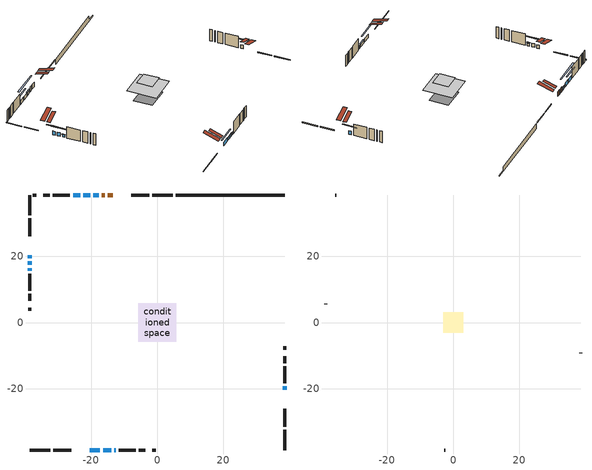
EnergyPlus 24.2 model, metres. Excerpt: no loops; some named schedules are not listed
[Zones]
conditioned space
 floor adiabatic (AdiabaticFloorConstruction): -5.78,-5.78 -5.78,5.78 5.78,5.78 5.78,-5.78 z3.23
 floor foundation (Slab1 construction): -4.54,-3.69 -4.54,3.69 4.54,3.69 4.54,-3.69 z-1.31
 wall outside (RimJoist1 construction): 4.69,38.51 -1.47,38.51 / -38.51,-38.51 -32.34,-38.51 / -38.51,38.51 -38.51,32.34 / 38.51,-38.51 38.51,-32.34 z0.79:1.09
 wall outside (RimJoist2 construction): -2.4,38.51 -7.83,38.51 / -31.41,-38.51 -25.99,-38.51 / -38.51,31.41 -38.51,25.99 / 38.51,-31.41 38.51,-25.99 z0.79:1.09
 wall outside (AdiabaticWallConstruction 1): -13.48,38.51 -14.95,38.51 / -15.88,38.51 -16.76,38.51 z0.79:2.82
 wall outside (AdiabaticWallConstruction): -17.69,38.51 -19.32,38.51 / -38.51,16.45 -38.51,15.64 / -16.37,-38.51 -13.93,-38.51 z0.79:1.93; -38.51,20.34 -38.51,19.37 z0.79:2.32; -38.51,18.45 -38.51,17.38 / -20.34,-38.51 -17.3,-38.51 / -20.24,38.51 -22.38,38.51 / 38.51,-20.34 38.51,-19.27 / -23.31,38.51 -25.44,38.51 z0.79:2.31; -13,-38.51 -12.61,-38.51 z0.79:2.01
 wall outside (Wall1 construction): -26.37,38.51 -31.51,38.51 / -11.68,-38.51 -6.54,-38.51 / -38.51,14.71 -38.51,9.57 / 38.51,-18.35 38.51,-13.21 z0.79:5.67
 wall outside (Wall2 construction): -32.43,38.51 -34.46,38.51 / -5.61,-38.51 -3.59,-38.51 / -38.51,8.64 -38.51,6.62 / 38.51,-12.28 38.51,-10.26 z0.79:5.67
 wall outside (Wall7 construction): -36.55,38.51 -37.58,38.51 / -1.5,-38.51 -0.47,-38.51 / -38.51,4.52 -38.51,3.5 / 38.51,-8.16 38.51,-7.13 z0.79:5.67
 wall foundation (FoundationWall1 construction): 5.62,38.51,-1.31 5.62,38.51,0.79 35.22,38.51,0.79 35.22,38.51,-0.74 38.51,38.51,-0.74 38.51,38.51,-1.31
 window (WindowConstruction): -17.69,38.51 -19.31,38.51 z0.79:1.93
 window (WindowConstruction 5): -38.51,20.34 -38.51,19.38 z0.79:2.31
 window (WindowConstruction 6): -38.51,18.45 -38.51,17.38 z0.79:2.31
 window (WindowConstruction 7): -20.34,-38.51 -17.3,-38.51 z0.79:2.31
 window (WindowConstruction 9): -20.24,38.51 -22.38,38.51 z0.79:2.31
 window (WindowConstruction 1): -38.51,16.45 -38.51,15.64 z0.79:1.93
 window (WindowConstruction 2): -16.37,-38.51 -13.93,-38.51 z0.79:1.93
 window (WindowConstruction 8): -13,-38.51 -12.61,-38.51 z0.79:2.01
 window (WindowConstruction 3): 38.51,-20.34 38.51,-19.27 z0.79:2.31
 window (WindowConstruction 4): -23.31,38.51 -25.44,38.51 z0.79:2.31
 door (Door): -13.48,38.51 -14.95,38.51 z0.79:2.82
 door (Door 1): -15.88,38.51 -16.76,38.51 z0.79:2.82
 ceiling adiabatic (AdiabaticFloorConstruction): 5.78,-5.78 5.78,5.78 -5.78,5.78 -5.78,-5.78 z3.23
 roof outside (Roof2 construction): -12.55,38.51,5.67 -12.55,33.63,7.29 -11.26,33.63,7.29 -11.26,38.51,5.67; -21.27,-38.51,5.67 -21.27,-33.63,7.29 -22.56,-33.63,7.29 -22.56,-38.51,5.67; -38.51,21.27,5.67 -33.63,21.27,7.29 -33.63,22.56,7.29 -38.51,22.56,5.67; 38.51,-21.27,5.67 33.63,-21.27,7.29 33.63,-22.56,7.29 38.51,-22.56,5.67
attic - vented
 floor to conditioned space (Floor1 construction Reversed): -3.07,-3.07 -3.07,3.07 3.07,3.07 3.07,-3.07 z5.67
 wall outside (Wall6 construction): -35.39,38.51 -35.62,38.51 / -2.66,-38.51 -2.42,-38.51 / -38.51,5.69 -38.51,5.45 / 38.51,-9.33 38.51,-9.09 z0.79:5.67
 roof outside (Roof1 construction): -10.33,38.51,5.67 -10.33,32.54,7.66 -8.76,32.54,7.66 -8.76,38.51,5.67; -23.48,-38.51,5.67 -23.48,-32.54,7.66 -25.06,-32.54,7.66 -25.06,-38.51,5.67; -38.51,23.48,5.67 -32.54,23.48,7.66 -32.54,25.06,7.66 -38.51,25.06,5.67; 38.51,-23.48,5.67 32.54,-23.48,7.66 32.54,-25.06,7.66 38.51,-25.06,5.67
shading: -19.52,38.51 -17.49,38.51 -17.49,38.92 -19.52,38.92 z2.13; -38.51,17.07 -38.51,22.64 -38.92,22.64 -38.92,17.07 z4.62; -38.51,15.08 -38.51,20.75 -38.92,20.75 -38.92,15.08 z4.62; -15,-38.51 -22.64,-38.51 -22.64,-38.92 -15,-38.92 z4.62; -26.94,38.51 -15.68,38.51 -15.68,38.92 -26.94,38.92 z6.87; -38.51,15.44 -38.51,16.65 -38.92,16.65 -38.92,15.44 z2.13; -13.73,-38.51 -16.57,-38.51 -16.57,-38.92 -13.73,-38.92 z2.13; 38.51,-16.97 38.51,-22.64 38.92,-22.64 38.92,-16.97 z4.62; -27.74,38.51 -21.01,38.51 -21.01,38.92 -27.74,38.92 z4.62
[Building]
Building 1: Terrain=Suburbs
[Site:Location]
Quebec Intl AP_QC: Latitude {deg}=46.8; Longitude {deg}=-71.38; Time Zone {hr}=-5; Elevation {m}=74; Keep Site Location Information=Yes
[Site:GroundTemperature:Shallow]
0.0108218, -2.24938, -2.43038, -1.3578, 2.94801, 7.23376, 10.9493, 13.303, 13.5029, 11.5886, 7.96783, 3.81355
[Site:WaterMainsTemperature]
Calculation Method=Schedule; Temperature Schedule=mains temperature schedule
[Material] Roughness=Rough; Thermal Absorptance=0.9
Name | Thickness {m} | Conductivity {W/m-K} | Density {kg/m3} | Specific Heat {J/kg-K} | Solar Absorptance | Visible Absorptance
asphalt or fiberglass shingles | 0.00635 | 0.162714 | 1121.4 | 1465.45 | 0.4 | 0.4
ceiling loosefill ins | 0.254 | 0.0480833 | 16.02 | 1046.75 | 0.7 | 0.7
ceiling stud and cavity | 0.1397 | 0.0922525 | 65.682 | 1177.47 | 0.7 | 0.7
concrete 4.0 in. | 0.1016 | 1.803125 | 2242.8 | 837.4 | 0.7 | 0.7
concrete 8.0 in. | 0.2032 | 1.803125 | 2242.8 | 837.4 | 0.7 | 0.7
door material | 0.04445 | 0.053851 | 512.64 | 1214.23 | 0.7 | 0.7
floor covering | 0.0127 | 0.0433444 | 54.468 | 1339.84 | 0.6 | 0.6
floor rigid ins; wall rigid ins | 0.512978 | 0.029427 | 32.04 | 1214.23 | 0.7 | 0.7
floor stud and cavity | 0.1397 | 1.75129 | 37.0049 | 1207.88 | 0.7 | 0.7
furniture material conditioned space 1 | 0.1524 | 0.115458 | 640.8 | 1214.23 | 0.6 | 0.6
gypsum board | 0.0127 | 0.160291 | 801 | 837.4 | 0.6 | 0.6
osb sheathing 0.5 in. | 0.0127 | 0.115458 | 512.64 | 1214.23 | 0.7 | 0.7
osb sheathing 0.75 in. | 0.01905 | 0.115458 | 512.64 | 1214.23 | 0.7 | 0.7
rim joist stud and cavity | 0.0508 | 0.177588 | 50.32683 | 1063.81 | 0.6 | 0.6
rim joist stud and cavity 1 | 0.0508 | 0.182071 | 50.32683 | 1063.81 | 0.6 | 0.6
roof rigid ins | 0.103632 | 0.029427 | 32.04 | 1214.23 | 0.7 | 0.7
roof stud and cavity | 0.2032 | 0.235614 | 78.34581 | 1123.46 | 0.7 | 0.7
wall stud and cavity | 0.1397 | 0.0942262 | 139.0536 | 1170.24 | 0.7 | 0.7
wall stud and cavity 1 | 0.1397 | 0.232668 | 139.0536 | 1170.24 | 0.7 | 0.7
wall stud and cavity 2 | 0.0889 | 6.1454 | 50.32683 | 1063.81 | 0.6 | 0.6
wall stud and cavity 3 | 0.1397 | 0.112846 | 139.0536 | 1170.24 | 0.7 | 0.7
wall stud and cavity 4 | 0.0889 | 0.380278 | 52.3479 | 1209.89 | 0.7 | 0.7
wall stud and cavity 5 | 0.0889 | 0.391764 | 83.0341 | 1211.67 | 0.7 | 0.7
wood siding | 0.0254 | 0.102417 | 544.68 | 1172.36 | 0.4 | 0.4
wood siding 1 | 0.00254 | 0.102417 | 544.68 | 1172.36 | 0.4 | 0.4
wood siding 2; wood siding 3; wood siding 4 | 0.0254 | 0.102417 | 544.68 | 1172.36 | 0.7 | 0.7
[WindowMaterial:SimpleGlazingSystem]
Name | U-Factor {W/m2-K} | Solar Heat Gain Coefficient
WindowMaterial | 2.0191 | 0.37
WindowMaterial 1 | 1.95266 | 0.4
WindowMaterial 2 | 1.96629 | 0.39
WindowMaterial 3 | 1.95891 | 0.4
WindowMaterial 4 | 2.12811 | 0.32
[Construction]
AdiabaticFloorConstruction: floor stud and cavity, floor rigid ins, osb sheathing 0.75 in., floor covering
AdiabaticWallConstruction: wood siding 3, wall rigid ins, wall stud and cavity 4, gypsum board
AdiabaticWallConstruction 1: wood siding 4, wall rigid ins, wall stud and cavity 4, gypsum board
Door; Door 1: door material
Floor1 construction Reversed: gypsum board, ceiling stud and cavity, ceiling loosefill ins
FoundationWall1 construction: concrete 8.0 in.
furniture construction conditioned space 1: furniture material conditioned space 1
PartitionWallConstruction: gypsum board, wall stud and cavity 5, gypsum board
RimJoist1 construction: wood siding 2, rim joist stud and cavity
RimJoist2 construction: wood siding 2, rim joist stud and cavity 1
Roof1 construction: asphalt or fiberglass shingles
Roof2 construction: asphalt or fiberglass shingles, roof rigid ins, osb sheathing 0.75 in., roof stud and cavity, gypsum board
Slab1 construction: concrete 4.0 in.
Wall1 construction: wood siding, osb sheathing 0.5 in., wall stud and cavity, gypsum board
Wall2 construction: wood siding, osb sheathing 0.5 in., wall stud and cavity 1, gypsum board
Wall6 construction: wood siding 1, wall stud and cavity 2
Wall7 construction: wood siding, osb sheathing 0.5 in., wall stud and cavity 3, gypsum board
WindowConstruction; WindowConstruction 1; WindowConstruction 2: WindowMaterial
WindowConstruction 3; WindowConstruction 4; WindowConstruction 6; WindowConstruction 9: WindowMaterial 1
WindowConstruction 5: WindowMaterial 2
WindowConstruction 7: WindowMaterial 3
WindowConstruction 8: WindowMaterial 4
[Zone] Multiplier=1; Part of Total Floor Area=Yes
Name | Volume {m3}
attic - vented | 12.1515
conditioned space | 459.3
[Space]
Name | Zone | Volume {m3}
attic - vented 1 | attic - vented | 12.1515
conditioned space 1 | conditioned space | 459.3
[ZoneInfiltration:EffectiveLeakageArea]
infil attic - vented 1: Zone or Space=attic - vented 1; Schedule=Always On Discrete; Effective Air Leakage Area {cm2}=1388.31; Stack Coefficient=0.000477562; Wind Coefficient=1.47651e-05
[ZoneMixing]
whole house fan mix: Zone or Space=attic - vented; Schedule=Always On Continuous; Design Flow Rate Calculation Method=Flow/Zone; Design Flow Rate {m3/s}=0; Source Zone or Space=conditioned space
[SurfaceProperty:ExposedFoundationPerimeter]
Slab1: Exposed Perimeter Calculation Method=TotalExposedPerimeter; Total Exposed Perimeter {m}=32.889
[InternalMass] Zone or ZoneList=conditioned space; Space or SpaceList=conditioned space 1
Name | Construction | Surface Area {m2}
furniture mass conditioned space 1 | furniture construction conditioned space 1 | 80.2801
partition wall mass | PartitionWallConstruction | 200.7
[Lights]
interior lighting: Zone or ZoneList or Space or SpaceList=conditioned space 1; Schedule=interior lighting schedule; Design Level Calculation Method=LightingLevel; Lighting Level {W}=343.2; Return Air Fraction=0; Fraction Radiant=0.6; Fraction Visible=0.2; Fraction Replaceable=1
[People]
occupants: Zone or ZoneList or Space or SpaceList=conditioned space 1; Number of People Schedule=occupants schedule; Number of People Calculation Method=People; Number of People=3; Fraction Radiant=0.314171; Sensible Heat Fraction=0.56303; Activity Level Schedule=occupants activity schedule; Carbon Dioxide Generation Rate {m3/s-W}=0; Enable ASHRAE 55 Comfort Warnings=No; Mean Radiant Temperature Calculation Type=EnclosureAveraged
[ElectricEquipment] Zone or ZoneList or Space or SpaceList=conditioned space 1; Design Level Calculation Method=EquipmentLevel
Name | Schedule | Design Level {W} | Fraction Latent | Fraction Radiant | Fraction Lost
clothes dryer | clothes dryer schedule | 140.772 | 0.015 | 0.081 | 0.85
clothes washer | clothes washer schedule | 32.1985 | 0.03 | 0.162 | 0.7
cooking range | cooking range schedule | 215.147 | 0.08 | 0.432 | 0.2
dishwasher | dishwasher schedule | 66.8632 | 0.3 | 0.18 | 0.4
fridge | fridge schedule | 72.9452 | 0 | 0.6 | 0
mech vent bath fan 0 | mech vent bath fan 0 schedule | 50.2 | 0 | 0 | 1
mech vent bath fan 1 | mech vent bath fan 1 schedule | 50.2 | 0 | 0 | 1
mech vent house fan | mech vent house fan schedule | 0 | 0 | 0 | 1
mech vent house fan cfis | mech vent house fan cfis schedule | 0 | 0 | 0 | 0
mech vent range fan 0 | mech vent range fan 0 schedule | 57 | 0 | 0 | 1
misc plug loads | misc plug loads schedule | 494.7 | 0.045 | 0.513 | 0.1
whole house fan | Always On Discrete | 0 | 0 | 0 | 1
[OtherEquipment] Zone or ZoneList or Space or SpaceList=conditioned space 1; Design Level Calculation Method=EquipmentLevel
Name | Fuel Type | Schedule | Design Level {W} | Fraction Latent | Fraction Radiant | Fraction Lost
clothes dryer 1 | Electricity | clothes dryer schedule | 0 | 0.015 | 0.081 | 0.85
cooking range 1 | Electricity | cooking range schedule | 0 | 0.08 | 0.432 | 0.2
general water use latent | None | general water use schedule | 62.594 | 1 | 0 | 0
general water use sensible | None | general water use schedule | -61.6891 | 0 | 0.6 | 0
mech vent house fan latent load | None | Always On Discrete | 0 | 1 | 0 | 0
mech vent house fan sensible load | None | Always On Discrete | 0 | 0 | 0 | 0
water heater energy adjustment1 | Electricity | Always On Discrete | 0.01 | 0 | 0 | 1
[ZoneInfiltration:DesignFlowRate] Zone or ZoneList or Space or SpaceList=conditioned space 1; Schedule=Always On Discrete; Design Flow Rate Calculation Method=Flow/Zone; Design Flow Rate {m3/s}=0
infil flow; natural vent flow; whole house fan flow
[Foundation:Kiva]
Foundation Kiva 1: Initial Indoor Air Temperature {C}=18; Wall Height Above Grade {m}=0.790011; Wall Depth Below Slab {m}=0.2032
[Foundation:Kiva:Settings]
Soil Conductivity {W/m-K}=0.849921; Soil Density {kg/m3}=1842.3; Soil Specific Heat {J/kg-K}=418.7; Ground Solar Absorptivity=0.9; Ground Thermal Absorptivity=0.9; Ground Surface Roughness {m}=0.03; Far-Field Width {m}=40; Deep-Ground Boundary Condition=ZeroFlux; Deep-Ground Depth {m}=40; Minimum Cell Dimension {m}=0.2; Maximum Cell Growth Coefficient=3; Simulation Timestep=Timestep
[Exterior:Lights]
exterior lighting: Schedule=exterior lighting schedule; Design Level {W}=75.6
[Schedule:Constant]
Name | Hourly Value
Always On Continuous; mech vent house fan schedule; mech vent house fan cfis schedule; Always On Discrete | 1
occupants activity schedule | 117.228
fridge schedule | 0
[Schedule:Week:Daily]
interior lighting schedule Week Rule - Jan1-Jan27: interior lighting schedule day, interior lighting schedule day, interior lighting schedule day, interior lighting schedule day, interior lighting schedule day, interior lighting schedule day, interior lighting schedule day, interior lighting schedule default day, interior lighting schedule default day, interior lighting schedule default day, interior lighting schedule default day, interior lighting schedule default day
interior lighting schedule Week Rule - Jan28-Feb3: interior lighting schedule day, interior lighting schedule day, interior lighting schedule day, interior lighting schedule day, interior lighting schedule day 1, interior lighting schedule day 1, interior lighting schedule day 1, interior lighting schedule default day, interior lighting schedule default day, interior lighting schedule default day, interior lighting schedule default day, interior lighting schedule default day
interior lighting schedule Week Rule - Feb4-Feb24: interior lighting schedule day 1, interior lighting schedule day 1, interior lighting schedule day 1, interior lighting schedule day 1, interior lighting schedule day 1, interior lighting schedule day 1, interior lighting schedule day 1, interior lighting schedule default day, interior lighting schedule default day, interior lighting schedule default day, interior lighting schedule default day, interior lighting schedule default day
interior lighting schedule Week Rule - Feb25-Mar3: interior lighting schedule day 1, interior lighting schedule day 1, interior lighting schedule day 1, interior lighting schedule day 1, interior lighting schedule day 2, interior lighting schedule day 2, interior lighting schedule day 2, interior lighting schedule default day, interior lighting schedule default day, interior lighting schedule default day, interior lighting schedule default day, interior lighting schedule default day
interior lighting schedule Week Rule - Mar4-Mar31: interior lighting schedule day 2, interior lighting schedule day 2, interior lighting schedule day 2, interior lighting schedule day 2, interior lighting schedule day 2, interior lighting schedule day 2, interior lighting schedule day 2, interior lighting schedule default day, interior lighting schedule default day, interior lighting schedule default day, interior lighting schedule default day, interior lighting schedule default day
interior lighting schedule Week Rule - Apr1-Apr28: interior lighting schedule day 3, interior lighting schedule day 3, interior lighting schedule day 3, interior lighting schedule day 3, interior lighting schedule day 3, interior lighting schedule day 3, interior lighting schedule day 3, interior lighting schedule default day, interior lighting schedule default day, interior lighting schedule default day, interior lighting schedule default day, interior lighting schedule default day
interior lighting schedule Week Rule - Apr29-May5: interior lighting schedule day 3, interior lighting schedule day 3, interior lighting schedule day 4, interior lighting schedule day 4, interior lighting schedule day 4, interior lighting schedule day 4, interior lighting schedule day 4, interior lighting schedule default day, interior lighting schedule default day, interior lighting schedule default day, interior lighting schedule default day, interior lighting schedule default day
interior lighting schedule Week Rule - May6-May26: interior lighting schedule day 4, interior lighting schedule day 4, interior lighting schedule day 4, interior lighting schedule day 4, interior lighting schedule day 4, interior lighting schedule day 4, interior lighting schedule day 4, interior lighting schedule default day, interior lighting schedule default day, interior lighting schedule default day, interior lighting schedule default day, interior lighting schedule default day
interior lighting schedule Week Rule - May27-Jun2: interior lighting schedule day 4, interior lighting schedule day 4, interior lighting schedule day 4, interior lighting schedule day 4, interior lighting schedule day 4, interior lighting schedule day 5, interior lighting schedule day 5, interior lighting schedule default day, interior lighting schedule default day, interior lighting schedule default day, interior lighting schedule default day, interior lighting schedule default day
interior lighting schedule Week Rule - Jun3-Jun30: interior lighting schedule day 5, interior lighting schedule day 5, interior lighting schedule day 5, interior lighting schedule day 5, interior lighting schedule day 5, interior lighting schedule day 5, interior lighting schedule day 5, interior lighting schedule default day, interior lighting schedule default day, interior lighting schedule default day, interior lighting schedule default day, interior lighting schedule default day
interior lighting schedule Week Rule - Jul1-Jul28: interior lighting schedule day 6, interior lighting schedule day 6, interior lighting schedule day 6, interior lighting schedule day 6, interior lighting schedule day 6, interior lighting schedule day 6, interior lighting schedule day 6, interior lighting schedule default day, interior lighting schedule default day, interior lighting schedule default day, interior lighting schedule default day, interior lighting schedule default day
interior lighting schedule Week Rule - Jul29-Aug4: interior lighting schedule day 6, interior lighting schedule day 6, interior lighting schedule day 6, interior lighting schedule day 7, interior lighting schedule day 7, interior lighting schedule day 7, interior lighting schedule day 7, interior lighting schedule default day, interior lighting schedule default day, interior lighting schedule default day, interior lighting schedule default day, interior lighting schedule default day
interior lighting schedule Week Rule - Aug5-Aug25: interior lighting schedule day 7, interior lighting schedule day 7, interior lighting schedule day 7, interior lighting schedule day 7, interior lighting schedule day 7, interior lighting schedule day 7, interior lighting schedule day 7, interior lighting schedule default day, interior lighting schedule default day, interior lighting schedule default day, interior lighting schedule default day, interior lighting schedule default day
interior lighting schedule Week Rule - Aug26-Sep1: interior lighting schedule day 7, interior lighting schedule day 7, interior lighting schedule day 7, interior lighting schedule day 7, interior lighting schedule day 7, interior lighting schedule day 7, interior lighting schedule day 8, interior lighting schedule default day, interior lighting schedule default day, interior lighting schedule default day, interior lighting schedule default day, interior lighting schedule default day
interior lighting schedule Week Rule - Sep2-Sep29: interior lighting schedule day 8, interior lighting schedule day 8, interior lighting schedule day 8, interior lighting schedule day 8, interior lighting schedule day 8, interior lighting schedule day 8, interior lighting schedule day 8, interior lighting schedule default day, interior lighting schedule default day, interior lighting schedule default day, interior lighting schedule default day, interior lighting schedule default day
interior lighting schedule Week Rule - Sep30-Oct6: interior lighting schedule day 8, interior lighting schedule day 9, interior lighting schedule day 9, interior lighting schedule day 9, interior lighting schedule day 9, interior lighting schedule day 9, interior lighting schedule day 9, interior lighting schedule default day, interior lighting schedule default day, interior lighting schedule default day, interior lighting schedule default day, interior lighting schedule default day
interior lighting schedule Week Rule - Oct7-Oct27: interior lighting schedule day 9, interior lighting schedule day 9, interior lighting schedule day 9, interior lighting schedule day 9, interior lighting schedule day 9, interior lighting schedule day 9, interior lighting schedule day 9, interior lighting schedule default day, interior lighting schedule default day, interior lighting schedule default day, interior lighting schedule default day, interior lighting schedule default day
interior lighting schedule Week Rule - Oct28-Nov3: interior lighting schedule day 9, interior lighting schedule day 9, interior lighting schedule day 9, interior lighting schedule day 9, interior lighting schedule day 10, interior lighting schedule day 10, interior lighting schedule day 10, interior lighting schedule default day, interior lighting schedule default day, interior lighting schedule default day, interior lighting schedule default day, interior lighting schedule default day
interior lighting schedule Week Rule - Nov4-Nov24: interior lighting schedule day 10, interior lighting schedule day 10, interior lighting schedule day 10, interior lighting schedule day 10, interior lighting schedule day 10, interior lighting schedule day 10, interior lighting schedule day 10, interior lighting schedule default day, interior lighting schedule default day, interior lighting schedule default day, interior lighting schedule default day, interior lighting schedule default day
interior lighting schedule Week Rule - Nov25-Dec1: interior lighting schedule day 10, interior lighting schedule day 10, interior lighting schedule day 10, interior lighting schedule day 10, interior lighting schedule day 10, interior lighting schedule day 10, interior lighting schedule day 11, interior lighting schedule default day, interior lighting schedule default day, interior lighting schedule default day, interior lighting schedule default day, interior lighting schedule default day
interior lighting schedule Week Rule - Dec2-Dec31: interior lighting schedule day 11, interior lighting schedule day 11, interior lighting schedule day 11, interior lighting schedule day 11, interior lighting schedule day 11, interior lighting schedule day 11, interior lighting schedule day 11, interior lighting schedule default day, interior lighting schedule default day, interior lighting schedule default day, interior lighting schedule default day, interior lighting schedule default day
occupants schedule Week Rule - Jan1-Dec31: occupants schedule day, occupants schedule day, occupants schedule day, occupants schedule day, occupants schedule day, occupants schedule day, occupants schedule day, occupants schedule default day, occupants schedule default day, occupants schedule default day, occupants schedule default day, occupants schedule default day
clothes dryer schedule Week Rule - Jan1-Dec31: clothes dryer schedule day, clothes dryer schedule day, clothes dryer schedule day, clothes dryer schedule day, clothes dryer schedule day, clothes dryer schedule day, clothes dryer schedule day, clothes dryer schedule default day, clothes dryer schedule default day, clothes dryer schedule default day, clothes dryer schedule default day, clothes dryer schedule default day
clothes washer schedule Week Rule - Jan1-Dec31: clothes washer schedule day, clothes washer schedule day, clothes washer schedule day, clothes washer schedule day, clothes washer schedule day, clothes washer schedule day, clothes washer schedule day, clothes washer schedule default day, clothes washer schedule default day, clothes washer schedule default day, clothes washer schedule default day, clothes washer schedule default day
cooking range schedule Week Rule - Jan1-Dec31: cooking range schedule day, cooking range schedule day, cooking range schedule day, cooking range schedule day, cooking range schedule day, cooking range schedule day, cooking range schedule day, cooking range schedule default day, cooking range schedule default day, cooking range schedule default day, cooking range schedule default day, cooking range schedule default day
dishwasher schedule Week Rule - Jan1-Dec31: dishwasher schedule day, dishwasher schedule day, dishwasher schedule day, dishwasher schedule day, dishwasher schedule day, dishwasher schedule day, dishwasher schedule day, dishwasher schedule default day, dishwasher schedule default day, dishwasher schedule default day, dishwasher schedule default day, dishwasher schedule default day
mech vent bath fan 0 schedule Week Rule - Jan1-Dec31: mech vent bath fan 0 schedule day, mech vent bath fan 0 schedule day, mech vent bath fan 0 schedule day, mech vent bath fan 0 schedule day, mech vent bath fan 0 schedule day, mech vent bath fan 0 schedule day, mech vent bath fan 0 schedule day, mech vent bath fan 0 schedule default day, mech vent bath fan 0 schedule default day, mech vent bath fan 0 schedule default day, mech vent bath fan 0 schedule default day, mech vent bath fan 0 schedule default day
mech vent bath fan 1 schedule Week Rule - Jan1-Dec31: mech vent bath fan 1 schedule day, mech vent bath fan 1 schedule day, mech vent bath fan 1 schedule day, mech vent bath fan 1 schedule day, mech vent bath fan 1 schedule day, mech vent bath fan 1 schedule day, mech vent bath fan 1 schedule day, mech vent bath fan 1 schedule default day, mech vent bath fan 1 schedule default day, mech vent bath fan 1 schedule default day, mech vent bath fan 1 schedule default day, mech vent bath fan 1 schedule default day
mech vent range fan 0 schedule Week Rule - Jan1-Dec31: mech vent range fan 0 schedule day, mech vent range fan 0 schedule day, mech vent range fan 0 schedule day, mech vent range fan 0 schedule day, mech vent range fan 0 schedule day, mech vent range fan 0 schedule day, mech vent range fan 0 schedule day, mech vent range fan 0 schedule default day, mech vent range fan 0 schedule default day, mech vent range fan 0 schedule default day, mech vent range fan 0 schedule default day, mech vent range fan 0 schedule default day
misc plug loads schedule Week Rule - Jan1-Dec31: misc plug loads schedule day, misc plug loads schedule day, misc plug loads schedule day, misc plug loads schedule day, misc plug loads schedule day, misc plug loads schedule day, misc plug loads schedule day, misc plug loads schedule default day, misc plug loads schedule default day, misc plug loads schedule default day, misc plug loads schedule default day, misc plug loads schedule default day
general water use schedule Week Rule - Jan1-Dec31: general water use schedule day, general water use schedule day, general water use schedule day, general water use schedule day, general water use schedule day, general water use schedule day, general water use schedule day, general water use schedule default day, general water use schedule default day, general water use schedule default day, general water use schedule default day, general water use schedule default day
exterior lighting schedule Week Rule - Jan1-Jan27: exterior lighting schedule day, exterior lighting schedule day, exterior lighting schedule day, exterior lighting schedule day, exterior lighting schedule day, exterior lighting schedule day, exterior lighting schedule day, exterior lighting schedule default day, exterior lighting schedule default day, exterior lighting schedule default day, exterior lighting schedule default day, exterior lighting schedule default day
exterior lighting schedule Week Rule - Jan28-Feb3: exterior lighting schedule day, exterior lighting schedule day, exterior lighting schedule day, exterior lighting schedule day, exterior lighting schedule day 1, exterior lighting schedule day 1, exterior lighting schedule day 1, exterior lighting schedule default day, exterior lighting schedule default day, exterior lighting schedule default day, exterior lighting schedule default day, exterior lighting schedule default day
exterior lighting schedule Week Rule - Feb4-Feb24: exterior lighting schedule day 1, exterior lighting schedule day 1, exterior lighting schedule day 1, exterior lighting schedule day 1, exterior lighting schedule day 1, exterior lighting schedule day 1, exterior lighting schedule day 1, exterior lighting schedule default day, exterior lighting schedule default day, exterior lighting schedule default day, exterior lighting schedule default day, exterior lighting schedule default day
exterior lighting schedule Week Rule - Feb25-Mar3: exterior lighting schedule day 1, exterior lighting schedule day 1, exterior lighting schedule day 1, exterior lighting schedule day 1, exterior lighting schedule day 2, exterior lighting schedule day 2, exterior lighting schedule day 2, exterior lighting schedule default day, exterior lighting schedule default day, exterior lighting schedule default day, exterior lighting schedule default day, exterior lighting schedule default day
exterior lighting schedule Week Rule - Mar4-Mar31: exterior lighting schedule day 2, exterior lighting schedule day 2, exterior lighting schedule day 2, exterior lighting schedule day 2, exterior lighting schedule day 2, exterior lighting schedule day 2, exterior lighting schedule day 2, exterior lighting schedule default day, exterior lighting schedule default day, exterior lighting schedule default day, exterior lighting schedule default day, exterior lighting schedule default day
exterior lighting schedule Week Rule - Apr1-Apr28: exterior lighting schedule day 3, exterior lighting schedule day 3, exterior lighting schedule day 3, exterior lighting schedule day 3, exterior lighting schedule day 3, exterior lighting schedule day 3, exterior lighting schedule day 3, exterior lighting schedule default day, exterior lighting schedule default day, exterior lighting schedule default day, exterior lighting schedule default day, exterior lighting schedule default day
exterior lighting schedule Week Rule - Apr29-May5: exterior lighting schedule day 3, exterior lighting schedule day 3, exterior lighting schedule day 4, exterior lighting schedule day 4, exterior lighting schedule day 4, exterior lighting schedule day 4, exterior lighting schedule day 4, exterior lighting schedule default day, exterior lighting schedule default day, exterior lighting schedule default day, exterior lighting schedule default day, exterior lighting schedule default day
exterior lighting schedule Week Rule - May6-May26: exterior lighting schedule day 4, exterior lighting schedule day 4, exterior lighting schedule day 4, exterior lighting schedule day 4, exterior lighting schedule day 4, exterior lighting schedule day 4, exterior lighting schedule day 4, exterior lighting schedule default day, exterior lighting schedule default day, exterior lighting schedule default day, exterior lighting schedule default day, exterior lighting schedule default day
exterior lighting schedule Week Rule - May27-Jun2: exterior lighting schedule day 4, exterior lighting schedule day 4, exterior lighting schedule day 4, exterior lighting schedule day 4, exterior lighting schedule day 4, exterior lighting schedule day 5, exterior lighting schedule day 5, exterior lighting schedule default day, exterior lighting schedule default day, exterior lighting schedule default day, exterior lighting schedule default day, exterior lighting schedule default day
exterior lighting schedule Week Rule - Jun3-Jun30: exterior lighting schedule day 5, exterior lighting schedule day 5, exterior lighting schedule day 5, exterior lighting schedule day 5, exterior lighting schedule day 5, exterior lighting schedule day 5, exterior lighting schedule day 5, exterior lighting schedule default day, exterior lighting schedule default day, exterior lighting schedule default day, exterior lighting schedule default day, exterior lighting schedule default day
exterior lighting schedule Week Rule - Jul1-Jul28: exterior lighting schedule day 6, exterior lighting schedule day 6, exterior lighting schedule day 6, exterior lighting schedule day 6, exterior lighting schedule day 6, exterior lighting schedule day 6, exterior lighting schedule day 6, exterior lighting schedule default day, exterior lighting schedule default day, exterior lighting schedule default day, exterior lighting schedule default day, exterior lighting schedule default day
exterior lighting schedule Week Rule - Jul29-Aug4: exterior lighting schedule day 6, exterior lighting schedule day 6, exterior lighting schedule day 6, exterior lighting schedule day 7, exterior lighting schedule day 7, exterior lighting schedule day 7, exterior lighting schedule day 7, exterior lighting schedule default day, exterior lighting schedule default day, exterior lighting schedule default day, exterior lighting schedule default day, exterior lighting schedule default day
exterior lighting schedule Week Rule - Aug5-Aug25: exterior lighting schedule day 7, exterior lighting schedule day 7, exterior lighting schedule day 7, exterior lighting schedule day 7, exterior lighting schedule day 7, exterior lighting schedule day 7, exterior lighting schedule day 7, exterior lighting schedule default day, exterior lighting schedule default day, exterior lighting schedule default day, exterior lighting schedule default day, exterior lighting schedule default day
exterior lighting schedule Week Rule - Aug26-Sep1: exterior lighting schedule day 7, exterior lighting schedule day 7, exterior lighting schedule day 7, exterior lighting schedule day 7, exterior lighting schedule day 7, exterior lighting schedule day 7, exterior lighting schedule day 8, exterior lighting schedule default day, exterior lighting schedule default day, exterior lighting schedule default day, exterior lighting schedule default day, exterior lighting schedule default day
exterior lighting schedule Week Rule - Sep2-Sep29: exterior lighting schedule day 8, exterior lighting schedule day 8, exterior lighting schedule day 8, exterior lighting schedule day 8, exterior lighting schedule day 8, exterior lighting schedule day 8, exterior lighting schedule day 8, exterior lighting schedule default day, exterior lighting schedule default day, exterior lighting schedule default day, exterior lighting schedule default day, exterior lighting schedule default day
exterior lighting schedule Week Rule - Sep30-Oct6: exterior lighting schedule day 8, exterior lighting schedule day 9, exterior lighting schedule day 9, exterior lighting schedule day 9, exterior lighting schedule day 9, exterior lighting schedule day 9, exterior lighting schedule day 9, exterior lighting schedule default day, exterior lighting schedule default day, exterior lighting schedule default day, exterior lighting schedule default day, exterior lighting schedule default day
exterior lighting schedule Week Rule - Oct7-Oct27: exterior lighting schedule day 9, exterior lighting schedule day 9, exterior lighting schedule day 9, exterior lighting schedule day 9, exterior lighting schedule day 9, exterior lighting schedule day 9, exterior lighting schedule day 9, exterior lighting schedule default day, exterior lighting schedule default day, exterior lighting schedule default day, exterior lighting schedule default day, exterior lighting schedule default day
[Schedule:Year]
interior lighting schedule: interior lighting schedule Week Rule - Jan1-Jan27, 1, 1, 1, 27, interior lighting schedule Week Rule - Jan28-Feb3, 1, 28, 2, 3, interior lighting schedule Week Rule - Feb4-Feb24, 2, 4, 2, 24, interior lighting schedule Week Rule - Feb25-Mar3, 2, 25, 3, 3, interior lighting schedule Week Rule - Mar4-Mar31, 3, 4, 3, 31, interior lighting schedule Week Rule - Apr1-Apr28, 4, 1, 4, 28, interior lighting schedule Week Rule - Apr29-May5, 4, 29, 5, 5, interior lighting schedule Week Rule - May6-May26, 5, 6, 5, 26, interior lighting schedule Week Rule - May27-Jun2, 5, 27, 6, 2, interior lighting schedule Week Rule - Jun3-Jun30, 6, 3, 6, 30, interior lighting schedule Week Rule - Jul1-Jul28, 7, 1, 7, 28, interior lighting schedule Week Rule - Jul29-Aug4, 7, 29, 8, 4, interior lighting schedule Week Rule - Aug5-Aug25, 8, 5, 8, 25, interior lighting schedule Week Rule - Aug26-Sep1, 8, 26, 9, 1, interior lighting schedule Week Rule - Sep2-Sep29, 9, 2, 9, 29, interior lighting schedule Week Rule - Sep30-Oct6, 9, 30, 10, 6, interior lighting schedule Week Rule - Oct7-Oct27, 10, 7, 10, 27, interior lighting schedule Week Rule - Oct28-Nov3, 10, 28, 11, 3, interior lighting schedule Week Rule - Nov4-Nov24, 11, 4, 11, 24, interior lighting schedule Week Rule - Nov25-Dec1, 11, 25, 12, 1, interior lighting schedule Week Rule - Dec2-Dec31, 12, 2, 12, 31
occupants schedule: occupants schedule Week Rule - Jan1-Dec31, 1, 1, 12, 31
clothes dryer schedule: clothes dryer schedule Week Rule - Jan1-Dec31, 1, 1, 12, 31
clothes washer schedule: clothes washer schedule Week Rule - Jan1-Dec31, 1, 1, 12, 31
cooking range schedule: cooking range schedule Week Rule - Jan1-Dec31, 1, 1, 12, 31
dishwasher schedule: dishwasher schedule Week Rule - Jan1-Dec31, 1, 1, 12, 31
mech vent bath fan 0 schedule: mech vent bath fan 0 schedule Week Rule - Jan1-Dec31, 1, 1, 12, 31
mech vent bath fan 1 schedule: mech vent bath fan 1 schedule Week Rule - Jan1-Dec31, 1, 1, 12, 31
mech vent range fan 0 schedule: mech vent range fan 0 schedule Week Rule - Jan1-Dec31, 1, 1, 12, 31
misc plug loads schedule: misc plug loads schedule Week Rule - Jan1-Dec31, 1, 1, 12, 31
general water use schedule: general water use schedule Week Rule - Jan1-Dec31, 1, 1, 12, 31
exterior lighting schedule: exterior lighting schedule Week Rule - Jan1-Jan27, 1, 1, 1, 27, exterior lighting schedule Week Rule - Jan28-Feb3, 1, 28, 2, 3, exterior lighting schedule Week Rule - Feb4-Feb24, 2, 4, 2, 24, exterior lighting schedule Week Rule - Feb25-Mar3, 2, 25, 3, 3, exterior lighting schedule Week Rule - Mar4-Mar31, 3, 4, 3, 31, exterior lighting schedule Week Rule - Apr1-Apr28, 4, 1, 4, 28, exterior lighting schedule Week Rule - Apr29-May5, 4, 29, 5, 5, exterior lighting schedule Week Rule - May6-May26, 5, 6, 5, 26, exterior lighting schedule Week Rule - May27-Jun2, 5, 27, 6, 2, exterior lighting schedule Week Rule - Jun3-Jun30, 6, 3, 6, 30, exterior lighting schedule Week Rule - Jul1-Jul28, 7, 1, 7, 28, exterior lighting schedule Week Rule - Jul29-Aug4, 7, 29, 8, 4, exterior lighting schedule Week Rule - Aug5-Aug25, 8, 5, 8, 25, exterior lighting schedule Week Rule - Aug26-Sep1, 8, 26, 9, 1, exterior lighting schedule Week Rule - Sep2-Sep29, 9, 2, 9, 29, exterior lighting schedule Week Rule - Sep30-Oct6, 9, 30, 10, 6, exterior lighting schedule Week Rule - Oct7-Oct27, 10, 7, 10, 27, exterior lighting schedule Week Rule - Oct28-Nov3, 10, 28, 11, 3, exterior lighting schedule Week Rule - Nov4-Nov24, 11, 4, 11, 24, exterior lighting schedule Week Rule - Nov25-Dec1, 11, 25, 12, 1, exterior lighting schedule Week Rule - Dec2-Dec31, 12, 2, 12, 31
[Schedule:Compact]
mains temperature schedule: Through: 01/01, For: AllDays, Until: 24:00, 5.175, Through: 01/02, For: AllDays, Until: 24:00, 5.10167, Through: 01/03, For: AllDays, Until: 24:00, 5.02889, Through: 01/04, For: AllDays, Until: 24:00, 4.95778, Through: 01/05, For: AllDays, Until: 24:00, 4.88778, Through: 01/06, For: AllDays, Until: 24:00, 4.81833, Through: 01/07, For: AllDays, Until: 24:00, 4.75056, Through: 01/08, For: AllDays, Until: 24:00, 4.68389, Through: 01/09, For: AllDays, Until: 24:00, 4.61833, Through: 01/10, For: AllDays, Until: 24:00, 4.55389, Through: 01/11, For: AllDays, Until: 24:00, 4.49056, Through: 01/12, For: AllDays, Until: 24:00, 4.42889, Through: 01/13, For: AllDays, Until: 24:00, 4.36778, Through: 01/14, For: AllDays, Until: 24:00, 4.30889, Through: 01/15, For: AllDays, Until: 24:00, 4.25056, Through: 01/16, For: AllDays, Until: 24:00, 4.19389, Through: 01/17, For: AllDays, Until: 24:00, 4.13833, Through: 01/18, For: AllDays, Until: 24:00, 4.08444, Through: 01/19, For: AllDays, Until: 24:00, 4.03167, Through: 01/20, For: AllDays, Until: 24:00, 3.98056, Through: 01/21, For: AllDays, Until: 24:00, 3.93056, Through: 01/22, For: AllDays, Until: 24:00, 3.88222, Through: 01/23, For: AllDays, Until: 24:00, 3.835, Through: 01/24, For: AllDays, Until: 24:00, 3.78944, Through: 01/25, For: AllDays, Until: 24:00, 3.74556, Through: 01/26, For: AllDays, Until: 24:00, 3.70278, Through: 01/27, For: AllDays, Until: 24:00, 3.66167, Through: 01/28, For: AllDays, Until: 24:00, 3.62167, Through: 01/29, For: AllDays, Until: 24:00, 3.58389, Through: 01/30, For: AllDays, Until: 24:00, 3.54722, Through: 01/31, For: AllDays, Until: 24:00, 3.51167, Through: 02/01, For: AllDays, Until: 24:00, 3.47833, Through: 02/02, For: AllDays, Until: 24:00, 3.44611, Through: 02/03, For: AllDays, Until: 24:00, 3.41556, Through: 02/04, For: AllDays, Until: 24:00, 3.38667, Through: 02/05, For: AllDays, Until: 24:00, 3.35944, Through: 02/06, For: AllDays, Until: 24:00, 3.33389, Through: 02/07, For: AllDays, Until: 24:00, 3.30944, Through: 02/08, For: AllDays, Until: 24:00, 3.28667, Through: 02/09, For: AllDays, Until: 24:00, 3.26611, Through: 02/10, For: AllDays, Until: 24:00, 3.24667, Through: 02/11, For: AllDays, Until: 24:00, 3.22889, Through: 02/12, For: AllDays, Until: 24:00, 3.21278, Through: 02/13, For: AllDays, Until: 24:00, 3.19833, Through: 02/14, For: AllDays, Until: 24:00, 3.18556, Through: 02/15, For: AllDays, Until: 24:00, 3.17389, Through: 02/16, For: AllDays, Until: 24:00, 3.16444, Through: 02/17, For: AllDays, Until: 24:00, 3.15667, Through: 02/18, For: AllDays, Until: 24:00, 3.15056, Through: 02/19, For: AllDays, Until: 24:00, 3.14556, Through: 02/20, For: AllDays, Until: 24:00, 3.14278, Through: 02/21, For: AllDays, Until: 24:00, 3.14111, Through: 02/22, For: AllDays, Until: 24:00, 3.14167, Through: 02/23, For: AllDays, Until: 24:00, 3.14333, Through: 02/24, For: AllDays, Until: 24:00, 3.14722, Through: 02/25, For: AllDays, Until: 24:00, 3.15222, Through: 02/26, For: AllDays, Until: 24:00, 3.15944, Through: 02/27, For: AllDays, Until: 24:00, 3.16778, Through: 02/28, For: AllDays, Until: 24:00, 3.17778, Through: 03/01, For: AllDays, Until: 24:00, 3.18944, Through: 03/02, For: AllDays, Until: 24:00, 3.20333, Through: 03/03, For: AllDays, Until: 24:00, 3.21833, Through: 03/04, For: AllDays, Until: 24:00, 3.235, Through: 03/05, For: AllDays, Until: 24:00, 3.25333, Through: 03/06, For: AllDays, Until: 24:00, 3.27333, Through: 03/07, For: AllDays, Until: 24:00, 3.29444, Through: 03/08, For: AllDays, Until: 24:00, 3.31778, Through: 03/09, For: AllDays, Until: 24:00, 3.34222, Through: 03/10, For: AllDays, Until: 24:00, 3.36889, Through: 03/11, For: AllDays, Until: 24:00, 3.39667, Through: 03/12, For: AllDays, Until: 24:00, 3.42611, Through: 03/13, For: AllDays, Until: 24:00, 3.45722, Through: 03/14, For: AllDays, Until: 24:00, 3.49, Through: 03/15, For: AllDays, Until: 24:00, 3.52389, Through: 03/16, For: AllDays, Until: 24:00, 3.55944, Through: 03/17, For: AllDays, Until: 24:00, 3.59667, Through: 03/18, For: AllDays, Until: 24:00, 3.63556, Through: 03/19, For: AllDays, Until: 24:00, 3.67556, Through: 03/20, For: AllDays, Until: 24:00, 3.71722, Through: 03/21, For: AllDays, Until: 24:00, 3.76056, Through: 03/22, For: AllDays, Until: 24:00, 3.80556, Through: 03/23, For: AllDays, Until: 24:00, 3.85111, Through: 03/24, For: AllDays, Until: 24:00, 3.89889, Through: 03/25, For: AllDays, Until: 24:00, 3.94778, Through: 03/26, For: AllDays, Until: 24:00, 3.99833, Through: 03/27, For: AllDays, Until: 24:00, 4.05, Through: 03/28, For: AllDays, Until: 24:00, 4.10333, Through: 03/29, For: AllDays, Until: 24:00, 4.15778, Through: 03/30, For: AllDays, Until: 24:00, 4.21333, Through: 03/31, For: AllDays, Until: 24:00, 4.27056, Through: 04/01, For: AllDays, Until: 24:00, 4.32944, Through: 04/02, For: AllDays, Until: 24:00, 4.38889, Through: 04/03, For: AllDays, Until: 24:00, 4.45, Through: 04/04, For: AllDays, Until: 24:00, 4.51222, Through: 04/05, For: AllDays, Until: 24:00, 4.57611, Through: 04/06, For: AllDays, Until: 24:00, 4.64056, Through: 04/07, For: AllDays, Until: 24:00, 4.70667, Through: 04/08, For: AllDays, Until: 24:00, 4.77389, Through: 04/09, For: AllDays, Until: 24:00, 4.84222, Through: 04/10, For: AllDays, Until: 24:00, 4.91167, Through: 04/11, For: AllDays, Until: 24:00, 4.98278, Through: 04/12, For: AllDays, Until: 24:00, 5.05444, Through: 04/13, For: AllDays, Until: 24:00, 5.12722, Through: 04/14, For: AllDays, Until: 24:00, 5.20111, Through: 04/15, For: AllDays, Until: 24:00, 5.27611, Through: 04/16, For: AllDays, Until: 24:00, 5.35167, Through: 04/17, For: AllDays, Until: 24:00, 5.42889, Through: 04/18, For: AllDays, Until: 24:00, 5.50667, Through: 04/19, For: AllDays, Until: 24:00, 5.58556, Through: 04/20, For: AllDays, Until: 24:00, 5.665, Through: 04/21, For: AllDays, Until: 24:00, 5.74611, Through: 04/22, For: AllDays, Until: 24:00, 5.82722, Through: 04/23, For: AllDays, Until: 24:00, 5.91, Through: 04/24, For: AllDays, Until: 24:00, 5.99278, Through: 04/25, For: AllDays, Until: 24:00, 6.07722, Through: 04/26, For: AllDays, Until: 24:00, 6.16167, Through: 04/27, For: AllDays, Until: 24:00, 6.24722, Through: 04/28, For: AllDays, Until: 24:00, 6.33389, Through: 04/29, For: AllDays, Until: 24:00, 6.42056, Through: 04/30, For: AllDays, Until: 24:00, 6.50833, Through: 05/01, For: AllDays, Until: 24:00, 6.59667, Through: 05/02, For: AllDays, Until: 24:00, 6.68556, Through: 05/03, For: AllDays, Until: 24:00, 6.775, Through: 05/04, For: AllDays, Until: 24:00, 6.86556, Through: 05/05, For: AllDays, Until: 24:00, 6.95611, Through: 05/06, For: AllDays, Until: 24:00, 7.04722, Through: 05/07, For: AllDays, Until: 24:00, 7.13889, Through: 05/08, For: AllDays, Until: 24:00, 7.23111, Through: 05/09, For: AllDays, Until: 24:00, 7.32333, Through: 05/10, For: AllDays, Until: 24:00, 7.41667, Through: 05/11, For: AllDays, Until: 24:00, 7.51, Through: 05/12, For: AllDays, Until: 24:00, 7.60389, Through: 05/13, For: AllDays, Until: 24:00, 7.69778, Through: 05/14, For: AllDays, Until: 24:00, 7.79222, Through: 05/15, For: AllDays, Until: 24:00, 7.88667, Through: 05/16, For: AllDays, Until: 24:00, 7.98167, Through: 05/17, For: AllDays, Until: 24:00, 8.07667, Through: 05/18, For: AllDays, Until: 24:00, 8.17167, Through: 05/19, For: AllDays, Until: 24:00, 8.26722, Through: 05/20, For: AllDays, Until: 24:00, 8.36278, Through: 05/21, For: AllDays, Until: 24:00, 8.45833, Through: 05/22, For: AllDays, Until: 24:00, 8.55444, Through: 05/23, For: AllDays, Until: 24:00, 8.65, Through: 05/24, For: AllDays, Until: 24:00, 8.74611, Through: 05/25, For: AllDays, Until: 24:00, 8.84167, Through: 05/26, For: AllDays, Until: 24:00, 8.93722, Through: 05/27, For: AllDays, Until: 24:00, 9.03333, Through: 05/28, For: AllDays, Until: 24:00, 9.12889, Through: 05/29, For: AllDays, Until: 24:00, 9.22389, Through: 05/30, For: AllDays, Until: 24:00, 9.31944, Through: 05/31, For: AllDays, Until: 24:00, 9.41444, Through: 06/01, For: AllDays, Until: 24:00, 9.50944, Through: 06/02, For: AllDays, Until: 24:00, 9.60389, Through: 06/03, For: AllDays, Until: 24:00, 9.69833, Through: 06/04, For: AllDays, Until: 24:00, 9.79278, Through: 06/05, For: AllDays, Until: 24:00, 9.88667, Through: 06/06, For: AllDays, Until: 24:00, 9.98, Through: 06/07, For: AllDays, Until: 24:00, 10.0728, Through: 06/08, For: AllDays, Until: 24:00, 10.1656, Through: 06/09, For: AllDays, Until: 24:00, 10.2578, Through: 06/10, For: AllDays, Until: 24:00, 10.3494, Through: 06/11, For: AllDays, Until: 24:00, 10.4411, Through: 06/12, For: AllDays, Until: 24:00, 10.5317, Through: 06/13, For: AllDays, Until: 24:00, 10.6222, Through: 06/14, For: AllDays, Until: 24:00, 10.7117, Through: 06/15, For: AllDays, Until: 24:00, 10.8006, Through: 06/16, For: AllDays, Until: 24:00, 10.8889, Through: 06/17, For: AllDays, Until: 24:00, 10.9772, Through: 06/18, For: AllDays, Until: 24:00, 11.0639, Through: 06/19, For: AllDays, Until: 24:00, 11.1506, Through: 06/20, For: AllDays, Until: 24:00, 11.2361, Through: 06/21, For: AllDays, Until: 24:00, 11.3211, Through: 06/22, For: AllDays, Until: 24:00, 11.4056, Through: 06/23, For: AllDays, Until: 24:00, 11.4889, Through: 06/24, For: AllDays, Until: 24:00, 11.5711, Through: 06/25, For: AllDays, Until: 24:00, 11.6533, Through: 06/26, For: AllDays, Until: 24:00, 11.7339, Through: 06/27, For: AllDays, Until: 24:00, 11.8139, Through: 06/28, For: AllDays, Until: 24:00, 11.8928, Through: 06/29, For: AllDays, Until: 24:00, 11.9711, Through: 06/30, For: AllDays, Until: 24:00, 12.0483, Through: 07/01, For: AllDays, Until: 24:00, 12.1244, Through: 07/02, For: AllDays, Until: 24:00, 12.1994, Through: 07/03, For: AllDays, Until: 24:00, 12.2733, Through: 07/04, For: AllDays, Until: 24:00, 12.3467, Through: 07/05, For: AllDays, Until: 24:00, 12.4183, Through: 07/06, For: AllDays, Until: 24:00, 12.4894, Through: 07/07, For: AllDays, Until: 24:00, 12.5589, Through: 07/08, For: AllDays, Until: 24:00, 12.6278, Through: 07/09, For: AllDays, Until: 24:00, 12.695, Through: 07/10, For: AllDays, Until: 24:00, 12.7617, Through: 07/11, For: AllDays, Until: 24:00, 12.8267, Through: 07/12, For: AllDays, Until: 24:00, 12.8906, Through: 07/13, For: AllDays, Until: 24:00, 12.9528, Through: 07/14, For: AllDays, Until: 24:00, 13.0144, Through: 07/15, For: AllDays, Until: 24:00, 13.0744, Through: 07/16, For: AllDays, Until: 24:00, 13.1333, Through: 07/17, For: AllDays, Until: 24:00, 13.1906, Through: 07/18, For: AllDays, Until: 24:00, 13.2467, Through: 07/19, For: AllDays, Until: 24:00, 13.3017, Through: 07/20, For: AllDays, Until: 24:00, 13.355, Through: 07/21, For: AllDays, Until: 24:00, 13.4072, Through: 07/22, For: AllDays, Until: 24:00, 13.4578, Through: 07/23, For: AllDays, Until: 24:00, 13.5067, Through: 07/24, For: AllDays, Until: 24:00, 13.5544, Through: 07/25, For: AllDays, Until: 24:00, 13.6011, Through: 07/26, For: AllDays, Until: 24:00, 13.6461, Through: 07/27, For: AllDays, Until: 24:00, 13.6894, Through: 07/28, For: AllDays, Until: 24:00, 13.7317, Through: 07/29, For: AllDays, Until: 24:00, 13.7722, Through: 07/30, For: AllDays, Until: 24:00, 13.8111, Through: 07/31, For: AllDays, Until: 24:00, 13.8489, Through: 08/01, For: AllDays, Until: 24:00, 13.8844, Through: 08/02, For: AllDays, Until: 24:00, 13.9189, Through: 08/03, For: AllDays, Until: 24:00, 13.9522, Through: 08/04, For: AllDays, Until: 24:00, 13.9833, Through: 08/05, For: AllDays, Until: 24:00, 14.0133, Through: 08/06, For: AllDays, Until: 24:00, 14.0411, Through: 08/07, For: AllDays, Until: 24:00, 14.0678, Through: 08/08, For: AllDays, Until: 24:00, 14.0933, Through: 08/09, For: AllDays, Until: 24:00, 14.1167, Through: 08/10, For: AllDays, Until: 24:00, 14.1383, Through: 08/11, For: AllDays, Until: 24:00, 14.1589, Through: 08/12, For: AllDays, Until: 24:00, 14.1772, Through: 08/13, For: AllDays, Until: 24:00, 14.1944, Through: 08/14, For: AllDays, Until: 24:00, 14.21, Through: 08/15, For: AllDays, Until: 24:00, 14.2233, Through: 08/16, For: AllDays, Until: 24:00, 14.2356, Through: 08/17, For: AllDays, Until: 24:00, 14.2461, Through: 08/18, For: AllDays, Until: 24:00, 14.255, Through: 08/19, For: AllDays, Until: 24:00, 14.2622, Through: 08/20, For: AllDays, Until: 24:00, 14.2678, Through: 08/21, For: AllDays, Until: 24:00, 14.2717, Through: 08/22, For: AllDays, Until: 24:00, 14.2739, Through: 08/23, For: AllDays, Until: 24:00, 14.2744, Through: 08/24, For: AllDays, Until: 24:00, 14.2733, Through: 08/25, For: AllDays, Until: 24:00, 14.2711, Through: 08/26, For: AllDays, Until: 24:00, 14.2667, Through: 08/27, For: AllDays, Until: 24:00, 14.2606, Through: 08/28, For: AllDays, Until: 24:00, 14.2528, Through: 08/29, For: AllDays, Until: 24:00, 14.2439, Through: 08/30, For: AllDays, Until: 24:00, 14.2328, Through: 08/31, For: AllDays, Until: 24:00, 14.2206, Through: 09/01, For: AllDays, Until: 24:00, 14.2061, Through: 09/02, For: AllDays, Until: 24:00, 14.1906, Through: 09/03, For: AllDays, Until: 24:00, 14.1728, Through: 09/04, For: AllDays, Until: 24:00, 14.1539, Through: 09/05, For: AllDays, Until: 24:00, 14.1333, Through: 09/06, For: AllDays, Until: 24:00, 14.1111, Through: 09/07, For: AllDays, Until: 24:00, 14.0872, Through: 09/08, For: AllDays, Until: 24:00, 14.0617, Through: 09/09, For: AllDays, Until: 24:00, 14.035, Through: 09/10, For: AllDays, Until: 24:00, 14.0061, Through: 09/11, For: AllDays, Until: 24:00, 13.9761, Through: 09/12, For: AllDays, Until: 24:00, 13.9444, Through: 09/13, For: AllDays, Until: 24:00, 13.9111, Through: 09/14, For: AllDays, Until: 24:00, 13.8761, Through: 09/15, For: AllDays, Until: 24:00, 13.84, Through: 09/16, For: AllDays, Until: 24:00, 13.8022, Through: 09/17, For: AllDays, Until: 24:00, 13.7628, Through: 09/18, For: AllDays, Until: 24:00, 13.7217, Through: 09/19, For: AllDays, Until: 24:00, 13.6794, Through: 09/20, For: AllDays, Until: 24:00, 13.6356, Through: 09/21, For: AllDays, Until: 24:00, 13.59, Through: 09/22, For: AllDays, Until: 24:00, 13.5433, Through: 09/23, For: AllDays, Until: 24:00, 13.4956, Through: 09/24, For: AllDays, Until: 24:00, 13.4456, Through: 09/25, For: AllDays, Until: 24:00, 13.395, Through: 09/26, For: AllDays, Until: 24:00, 13.3422, Through: 09/27, For: AllDays, Until: 24:00, 13.2883, Through: 09/28, For: AllDays, Until: 24:00, 13.2333, Through: 09/29, For: AllDays, Until: 24:00, 13.1772, Through: 09/30, For: AllDays, Until: 24:00, 13.1194, Through: 10/01, For: AllDays, Until: 24:00, 13.06, Through: 10/02, For: AllDays, Until: 24:00, 13, Through: 10/03, For: AllDays, Until: 24:00, 12.9383, Through: 10/04, For: AllDays, Until: 24:00, 12.8756, Through: 10/05, For: AllDays, Until: 24:00, 12.8111, Through: 10/06, For: AllDays, Until: 24:00, 12.7456, Through: 10/07, For: AllDays, Until: 24:00, 12.6794, Through: 10/08, For: AllDays, Until: 24:00, 12.6117, Through: 10/09, For: AllDays, Until: 24:00, 12.5428, Through: 10/10, For: AllDays, Until: 24:00, 12.4728, Through: 10/11, For: AllDays, Until: 24:00, 12.4017, Through: 10/12, For: AllDays, Until: 24:00, 12.3294, Through: 10/13, For: AllDays, Until: 24:00, 12.2561, Through: 10/14, For: AllDays, Until: 24:00, 12.1817, Through: 10/15, For: AllDays, Until: 24:00, 12.1061, Through: 10/16, For: AllDays, Until: 24:00, 12.03, Through: 10/17, For: AllDays, Until: 24:00, 11.9528, Through: 10/18, For: AllDays, Until: 24:00, 11.8744, Through: 10/19, For: AllDays, Until: 24:00, 11.795, Through: 10/20, For: AllDays, Until: 24:00, 11.715, Through: 10/21, For: AllDays, Until: 24:00, 11.6339, Through: 10/22, For: AllDays, Until: 24:00, 11.5517, Through: 10/23, For: AllDays, Until: 24:00, 11.4689, Through: 10/24, For: AllDays, Until: 24:00, 11.3856, Through: 10/25, For: AllDays, Until: 24:00, 11.3011, Through: 10/26, For: AllDays, Until: 24:00, 11.2161, Through: 10/27, For: AllDays, Until: 24:00, 11.13, Through: 10/28, For: AllDays, Until: 24:00, 11.0433, Through: 10/29, For: AllDays, Until: 24:00, 10.9561, Through: 10/30, For: AllDays, Until: 24:00, 10.8683, Through: 10/31, For: AllDays, Until: 24:00, 10.7794, Through: 11/01, For: AllDays, Until: 24:00, 10.6906, Through: 11/02, For: AllDays, Until: 24:00, 10.6006, Through: 11/03, For: AllDays, Until: 24:00, 10.51, Through: 11/04, For: AllDays, Until: 24:00, 10.4194, Through: 11/05, For: AllDays, Until: 24:00, 10.3278, Through: 11/06, For: AllDays, Until: 24:00, 10.2361, Through: 11/07, For: AllDays, Until: 24:00, 10.1439, Through: 11/08, For: AllDays, Until: 24:00, 10.0511, Through: 11/09, For: AllDays, Until: 24:00, 9.95778, Through: 11/10, For: AllDays, Until: 24:00, 9.86444, Through: 11/11, For: AllDays, Until: 24:00, 9.77056, Through: 11/12, For: AllDays, Until: 24:00, 9.67611, Through: 11/13, For: AllDays, Until: 24:00, 9.58167, Through: 11/14, For: AllDays, Until: 24:00, 9.48722, Through: 11/15, For: AllDays, Until: 24:00, 9.39222, Through: 11/16, For: AllDays, Until: 24:00, 9.29667, Through: 11/17, For: AllDays, Until: 24:00, 9.20167, Through: 11/18, For: AllDays, Until: 24:00, 9.10611, Through: 11/19, For: AllDays, Until: 24:00, 9.01056, Through: 11/20, For: AllDays, Until: 24:00, 8.915, Through: 11/21, For: AllDays, Until: 24:00, 8.81889, Through: 11/22, For: AllDays, Until: 24:00, 8.72333, Through: 11/23, For: AllDays, Until: 24:00, 8.62722, Through: 11/24, For: AllDays, Until: 24:00, 8.53167, Through: 11/25, For: AllDays, Until: 24:00, 8.43611, Through: 11/26, For: AllDays, Until: 24:00, 8.34, Through: 11/27, For: AllDays, Until: 24:00, 8.245, Through: 11/28, For: AllDays, Until: 24:00, 8.14944, Through: 11/29, For: AllDays, Until: 24:00, 8.05389, Through: 11/30, For: AllDays, Until: 24:00, 7.95889, Through: 12/01, For: AllDays, Until: 24:00, 7.86444, Through: 12/02, For: AllDays, Until: 24:00, 7.76944, Through: 12/03, For: AllDays, Until: 24:00, 7.67556, Through: 12/04, For: AllDays, Until: 24:00, 7.58167, Through: 12/05, For: AllDays, Until: 24:00, 7.48778, Through: 12/06, For: AllDays, Until: 24:00, 7.39444, Through: 12/07, For: AllDays, Until: 24:00, 7.30167, Through: 12/08, For: AllDays, Until: 24:00, 7.20889, Through: 12/09, For: AllDays, Until: 24:00, 7.11722, Through: 12/10, For: AllDays, Until: 24:00, 7.02556, Through: 12/11, For: AllDays, Until: 24:00, 6.93444, Through: 12/12, For: AllDays, Until: 24:00, 6.84389, Through: 12/13, For: AllDays, Until: 24:00, 6.75389, Through: 12/14, For: AllDays, Until: 24:00, 6.66444, Through: 12/15, For: AllDays, Until: 24:00, 6.57556, Through: 12/16, For: AllDays, Until: 24:00, 6.48778, Through: 12/17, For: AllDays, Until: 24:00, 6.4, Through: 12/18, For: AllDays, Until: 24:00, 6.31333, Through: 12/19, For: AllDays, Until: 24:00, 6.22722, Through: 12/20, For: AllDays, Until: 24:00, 6.14167, Through: 12/21, For: AllDays, Until: 24:00, 6.05722, Through: 12/22, For: AllDays, Until: 24:00, 5.97333, Through: 12/23, For: AllDays, Until: 24:00, 5.89, Through: 12/24, For: AllDays, Until: 24:00, 5.80778, Through: 12/25, For: AllDays, Until: 24:00, 5.72667, Through: 12/26, For: AllDays, Until: 24:00, 5.64611, Through: 12/27, For: AllDays, Until: 24:00, 5.56667, Through: 12/28, For: AllDays, Until: 24:00, 5.48833, Through: 12/29, For: AllDays, Until: 24:00, 5.41056, Through: 12/30, For: AllDays, Until: 24:00, 5.33389, Through: 12/31, For: AllDays, Until: 24:00, 5.25778
